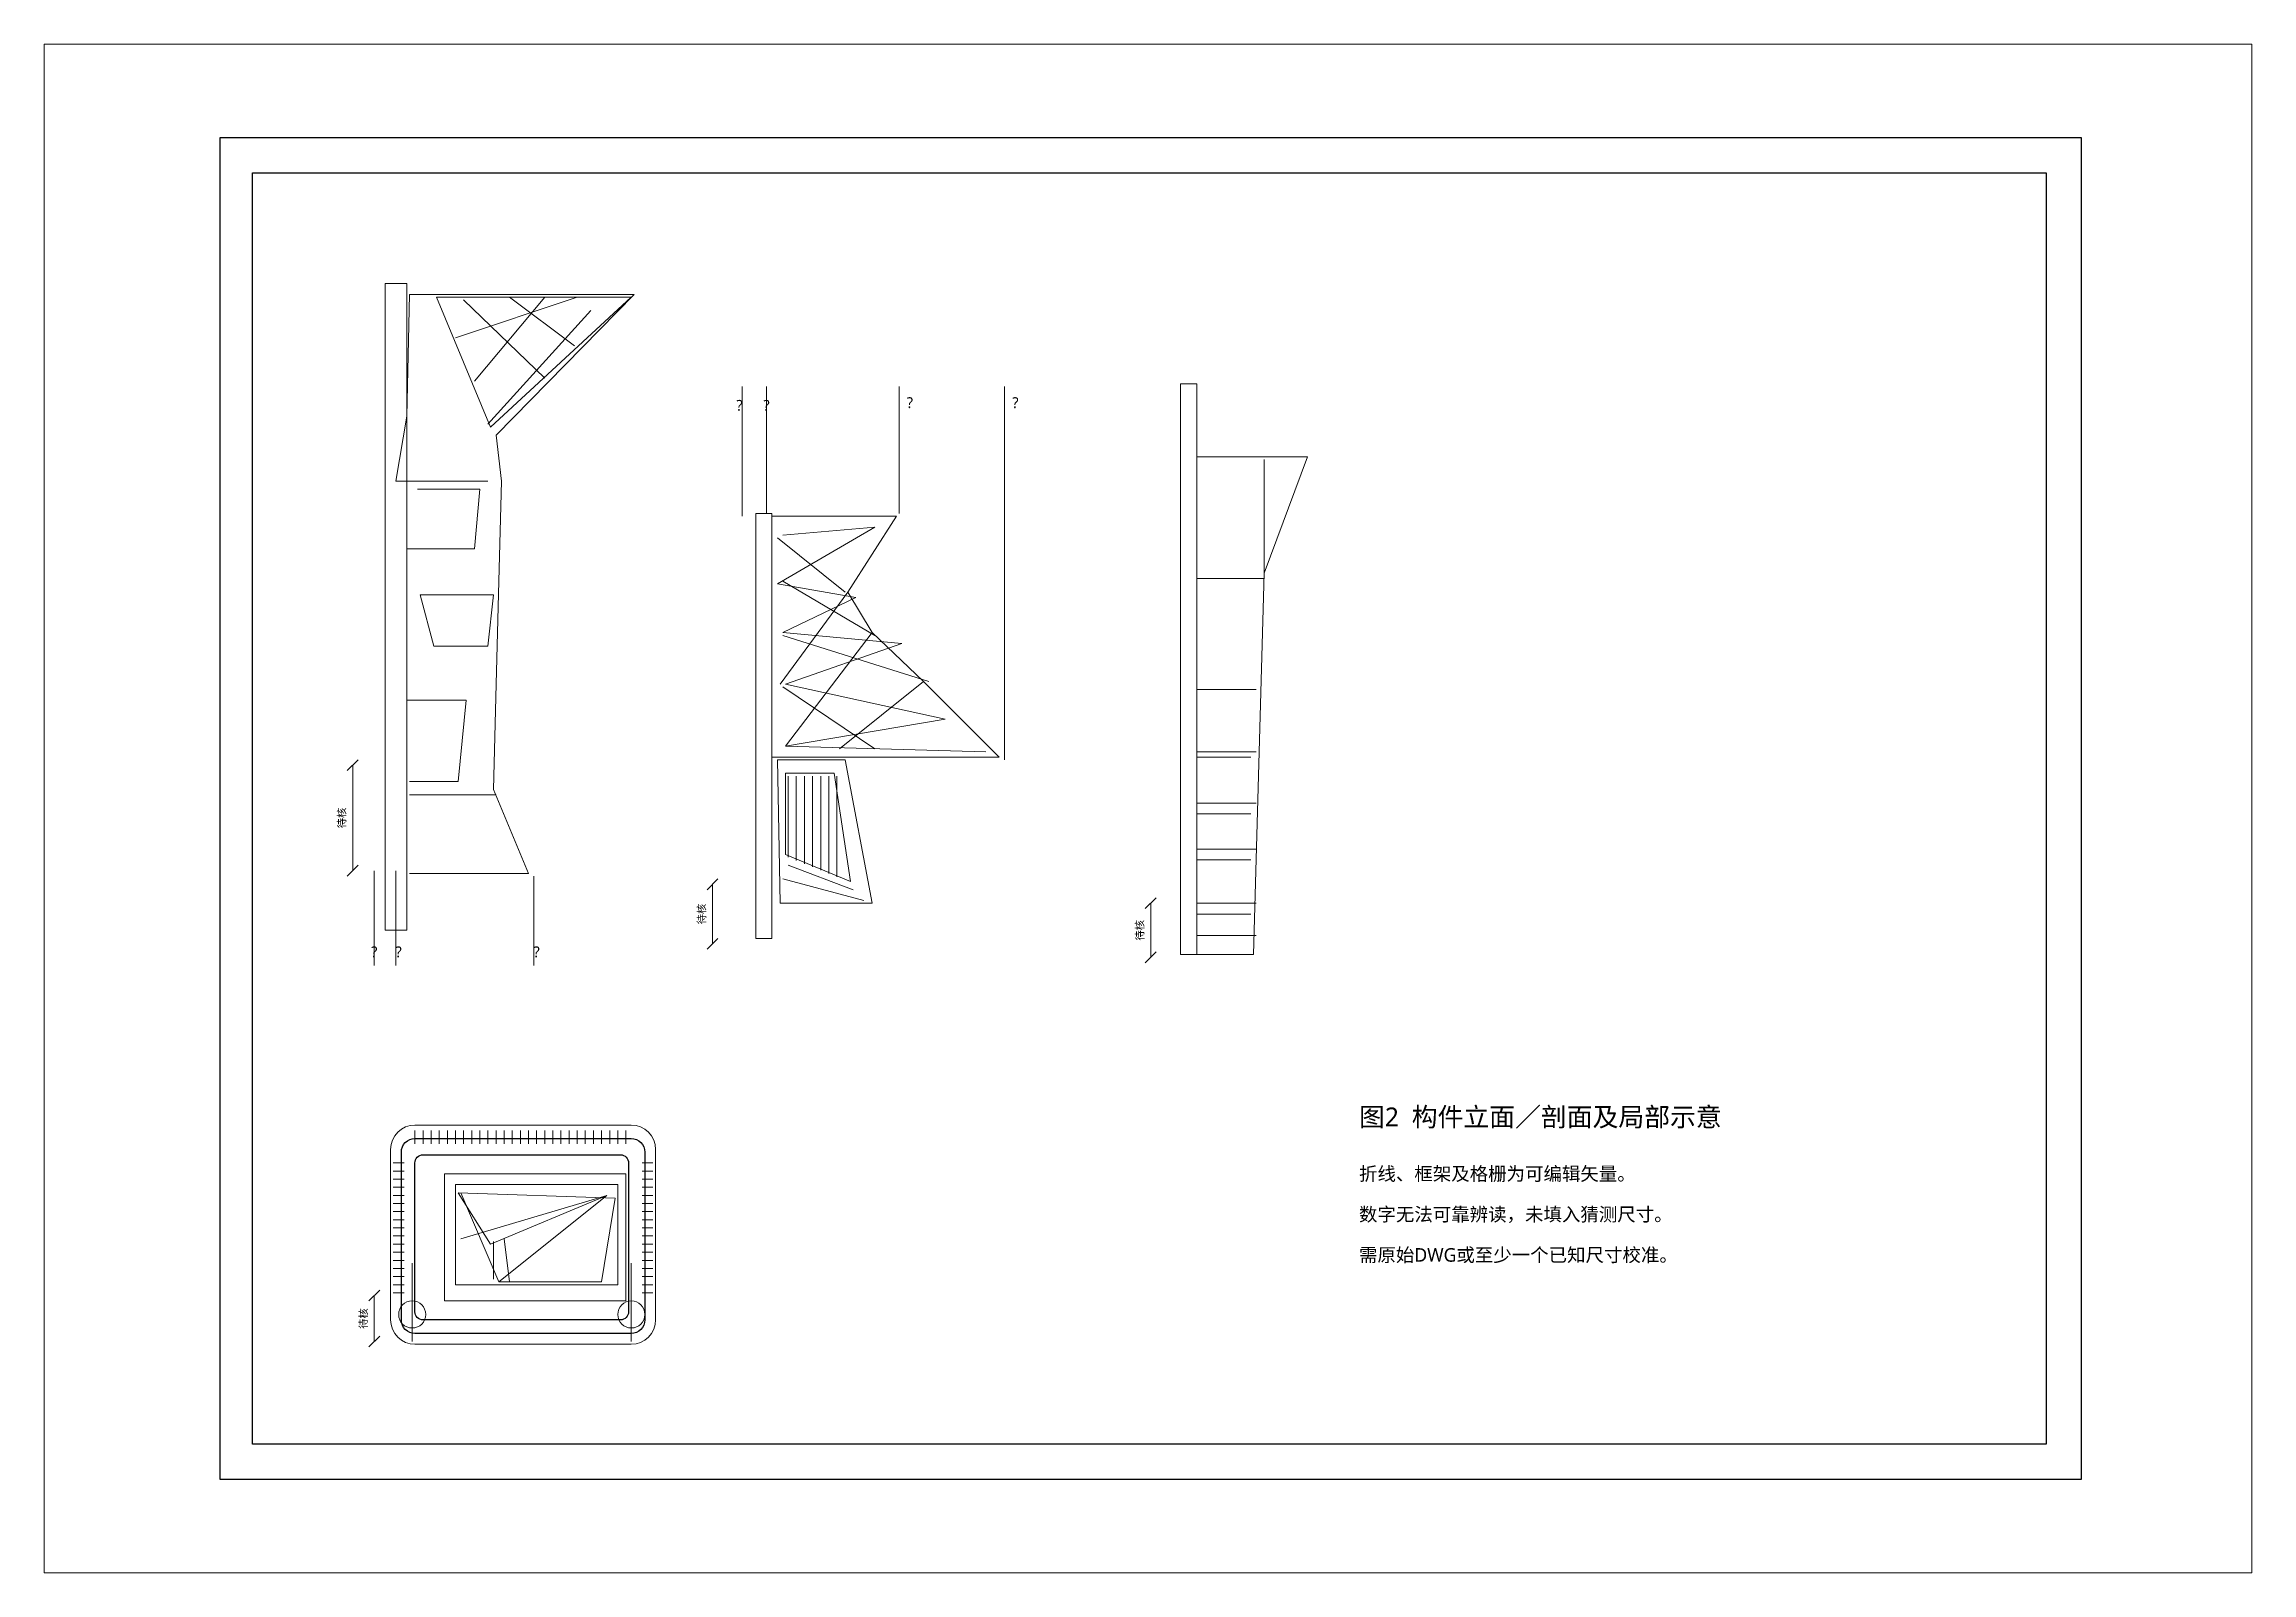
# Paper-space layout '02_DETAILS' of a CAD drawing. Extents: x 5 to 395, y 4 to 274.
# The model-space entities are those that its viewports show. They can reach past a viewport. Long polylines and large blocks are cut down to what shows.
import ezdxf
from ezdxf.enums import TextEntityAlignment as Align

# ---------------------------------------------------------------- set-up
doc = ezdxf.new("R2010")
doc.units = 0
for name, color, linetype, lineweight in [('P2-DETAIL', 7, 'Continuous', 18), ('P2-DIM', 3, 'Continuous', 13), ('P2-FRAME', 4, 'Continuous', 25), ('P2-NOTE', 2, 'Continuous', 13), ('P2-STRUCTURE', 7, 'Continuous', 25), ('P2-TEXT', 7, 'Continuous', 18)]:
    doc.layers.add(name, color=color, linetype=linetype, lineweight=lineweight)
doc.styles.add('CJK', font='NotoSansCJK-Regular.ttc')

msp = doc.modelspace()

# ---------------------------------------------------------------- linework, layer by layer
at = {"layer": 'P2-DETAIL'}
for p, q in [((899, 470), (944, 485)), ((902, 484), (932, 455)), ((906, 454), (932, 485)), ((919, 485), (943, 467)), ((911, 438), (949, 480)), ((1198, 425), (1198, 382)), ((1018, 396), (1043, 376)), ((1044, 376), (1019, 342)), ((1020, 380), (1054, 360)), ((1173, 381), (1198, 381)), ((1020, 360), (1074, 343)), ((1053, 361), (1021, 319)), ((1072, 343), (1041, 318)), ((1020, 341), (1054, 318)), ((1173, 340), (1195, 340)), ((1173, 317), (1195, 317)), ((1173, 315), (1193, 315)), ((1022, 308), (1022, 278)), ((1025, 308), (1025, 276.8)), ((1028, 308), (1028, 275.6)), ((1031, 308), (1031, 274.4)), ((1034, 308), (1034, 273.2)), ((1037, 308), (1037, 272)), ((1040, 308), (1040, 270.8)), ((882, 301), (914, 301)), ((1173, 298), (1195, 298)), ((1173, 294), (1193, 294)), ((1173, 281), (1195, 281)), ((1020, 270), (1050, 262)), ((1022, 275), (1046, 266)), ((1173, 277), (1193, 277)), ((1173, 261), (1195, 261)), ((1173, 257), (1193, 257)), ((1173, 249), (1195, 249)), ((884, 177), (884, 172)), ((887, 177), (887, 172)), ((890, 177), (890, 172)), ((893, 177), (893, 172)), ((896, 177), (896, 172)), ((899, 177), (899, 172)), ((902, 177), (902, 172)), ((905, 177), (905, 172)), ((908, 177), (908, 172)), ((911, 177), (911, 172)), ((914, 177), (914, 172)), ((917, 177), (917, 172)), ((920, 177), (920, 172)), ((923, 177), (923, 172)), ((926, 177), (926, 172)), ((929, 177), (929, 172)), ((932, 177), (932, 172)), ((935, 177), (935, 172)), ((938, 177), (938, 172)), ((941, 177), (941, 172)), ((944, 177), (944, 172)), ((947, 177), (947, 172)), ((950, 177), (950, 172)), ((953, 177), (953, 172)), ((956, 177), (956, 172)), ((959, 177), (959, 172)), ((962, 177), (962, 172)), ((876, 165), (880, 165)), ((968, 165), (972, 165)), ((876, 162), (880, 162)), ((876, 159), (880, 159)), ((876, 156), (880, 156)), ((968, 162), (972, 162)), ((968, 159), (972, 159)), ((968, 156), (972, 156)), ((876, 153), (880, 153)), ((876, 150), (880, 150)), ((876, 147), (880, 147)), ((901, 154), (915, 121)), ((901, 137), (955, 153)), ((968, 153), (972, 153)), ((968, 150), (972, 150)), ((968, 147), (972, 147)), ((876, 144), (880, 144)), ((876, 141), (880, 141)), ((968, 144), (972, 144)), ((968, 141), (972, 141)), ((876, 138), (880, 138)), ((876, 135), (880, 135)), ((876, 132), (880, 132)), ((913, 136), (913, 122)), ((917, 137), (919, 121)), ((968, 138), (972, 138)), ((968, 135), (972, 135)), ((968, 132), (972, 132)), ((876, 129), (880, 129)), ((876, 126), (880, 126)), ((876, 123), (880, 123)), ((968, 129), (972, 129)), ((968, 126), (972, 126)), ((968, 123), (972, 123)), ((876, 120), (880, 120)), ((876, 117), (880, 117)), ((968, 120), (972, 120)), ((968, 117), (972, 117))]:
    msp.add_line(p, q, dxfattribs=at)
for points in [[(873, 490), (881, 490), (881, 251), (873, 251)], [(892, 485), (912, 437), (964, 485)], [(1167, 453), (1173, 453), (1173, 242), (1167, 242)], [(1173, 426), (1214, 426), (1198, 383), (1194, 242), (1173, 242)], [(1010, 405), (1016, 405), (1016, 248), (1010, 248)], [(1016, 404), (1062, 404), (1044, 376), (1053, 361), (1072, 343), (1100, 315), (1016, 315)], [(1018, 314), (1043, 314), (1053, 261), (1019, 261)], [(1021, 309), (1039, 309), (1045, 269), (1021, 279)], [(964, 179), (965.76, 178.83), (967.44, 178.31), (969, 177.48), (970.36, 176.36), (971.48, 175), (972.31, 173.44), (972.83, 171.76), (973, 170), (973, 107), (972.83, 105.24), (972.31, 103.56), (971.48, 102), (970.36, 100.64), (969, 99.52), (967.44, 98.69), (965.76, 98.17), (964, 98), (884, 98), (882.24, 98.17), (880.56, 98.69), (879, 99.52), (877.64, 100.64), (876.52, 102), (875.69, 103.56), (875.17, 105.24), (875, 107), (875, 170), (875.17, 171.76), (875.69, 173.44), (876.52, 175), (877.64, 176.36), (879, 177.48), (880.56, 178.31), (882.24, 178.83), (884, 179)], [(895, 161), (962, 161), (962, 114), (895, 114)], [(899, 157), (959, 157), (959, 120), (899, 120)]]:
    msp.add_lwpolyline(points, close=True, dxfattribs=at)
for points in [[(882, 486), (881, 441), (877, 417), (911, 417)], [(882, 486), (965, 486), (914, 434), (916, 417), (915, 380), (914, 342), (913, 303), (926, 272), (882, 272)], [(885, 414), (908, 414), (906, 392), (881, 392)], [(1020, 397), (1054, 400), (1018, 379), (1047, 374), (1020, 361), (1064, 357), (1021, 342), (1080, 329), (1021, 319), (1095, 317)], [(886, 375), (913, 375), (911, 356), (891, 356), (886, 375)], [(881, 336), (903, 336), (900, 306), (882, 306)], [(900, 154), (912, 135), (955, 153), (915, 121), (953, 121), (958, 152), (900, 154)]]:
    msp.add_lwpolyline(points, dxfattribs=at)
at = {"layer": 'P2-DIM'}
for p, q in [((1005, 452), (1005, 404)), ((1014, 452), (1014, 405)), ((1063, 452), (1063, 405)), ((1102, 452), (1102, 314)), ((859, 310), (863, 314)), ((861, 312), (861, 273)), ((859, 271), (863, 275)), ((869, 273), (869, 238)), ((877, 273), (877, 238)), ((928, 271), (928, 238)), ((992, 266), (996, 270)), ((994, 268), (994, 246)), ((1154, 259), (1158, 263)), ((1156, 261), (1156, 241)), ((992, 244), (996, 248)), ((1154, 239), (1158, 243)), ((883, 128), (883, 99)), ((964, 128), (964, 99)), ((867, 114), (871, 118)), ((869, 116), (869, 99)), ((867, 97), (871, 101))]:
    msp.add_line(p, q, dxfattribs=at)
for centre in [(883, 109), (964, 109)]:
    msp.add_circle(centre, 5, dxfattribs=at)
at = {"layer": 'P2-FRAME'}
for points in [[(812, 544), (1500, 544), (1500, 48), (812, 48)], [(824, 531), (1487, 531), (1487, 61), (824, 61)]]:
    msp.add_lwpolyline(points, close=True, dxfattribs=at)
at = {"layer": 'P2-STRUCTURE'}
for points in [[(964, 174), (964.98, 173.9), (965.91, 173.62), (966.78, 173.16), (967.54, 172.54), (968.16, 171.78), (968.62, 170.91), (968.9, 169.98), (969, 169), (969, 107), (968.9, 106.02), (968.62, 105.09), (968.16, 104.22), (967.54, 103.46), (966.78, 102.84), (965.91, 102.38), (964.98, 102.1), (964, 102), (884, 102), (883.02, 102.1), (882.09, 102.38), (881.22, 102.84), (880.46, 103.46), (879.84, 104.22), (879.38, 105.09), (879.1, 106.02), (879, 107), (879, 169), (879.1, 169.98), (879.38, 170.91), (879.84, 171.78), (880.46, 172.54), (881.22, 173.16), (882.09, 173.62), (883.02, 173.9), (884, 174)], [(960, 168), (960.59, 167.94), (961.15, 167.77), (961.67, 167.49), (962.12, 167.12), (962.49, 166.67), (962.77, 166.15), (962.94, 165.59), (963, 165), (963, 110), (962.94, 109.41), (962.77, 108.85), (962.49, 108.33), (962.12, 107.88), (961.67, 107.51), (961.15, 107.23), (960.59, 107.06), (960, 107), (887, 107), (886.41, 107.06), (885.85, 107.23), (885.33, 107.51), (884.88, 107.88), (884.51, 108.33), (884.23, 108.85), (884.06, 109.41), (884, 110), (884, 165), (884.06, 165.59), (884.23, 166.15), (884.51, 166.67), (884.88, 167.12), (885.33, 167.49), (885.85, 167.77), (886.41, 167.94), (887, 168)]]:
    msp.add_lwpolyline(points, close=True, dxfattribs=at)

# ---------------------------------------------------------------- texts
at = {"layer": 'P2-DIM', "style": 'CJK'}
for p in [(1004, 445), (1014, 445), (1067, 446), (1106, 446), (869, 243), (878, 243), (929, 243)]:
    msp.add_text('?', height=4, dxfattribs=at).set_placement(p, align=Align.MIDDLE_CENTER)
for p in [(857, 292.5), (990, 257), (1152, 251), (865, 107.5)]:
    msp.add_text('待核', height=2.8, rotation=90, dxfattribs=at).set_placement(p, align=Align.MIDDLE_CENTER)
at = {"layer": 'P2-NOTE', "style": 'CJK'}
for s, p in [('折线、框架及格栅为可编辑矢量。', (1233, 161)), ('数字无法可靠辨读，未填入猜测尺寸。', (1233, 146)), ('需原始DWG或至少一个已知尺寸校准。', (1233, 131))]:
    msp.add_text(s, height=5, dxfattribs=at).set_placement(p, align=Align.MIDDLE_LEFT)
at = {"layer": 'P2-TEXT', "style": 'CJK'}
msp.add_text('图2  构件立面／剖面及局部示意', height=7, dxfattribs=at).set_placement((1233, 182), align=Align.MIDDLE_LEFT)

psp = doc.layouts.new('02_DETAILS')

# ---------------------------------------------------------------- viewports
at = {"layer": 'VIEWPORTS'}
psp.add_viewport(center=(200, 138.5), size=(390, 270), view_center_point=(1155, 296), view_height=565, dxfattribs=at)

doc.saveas('drawing.dxf')
